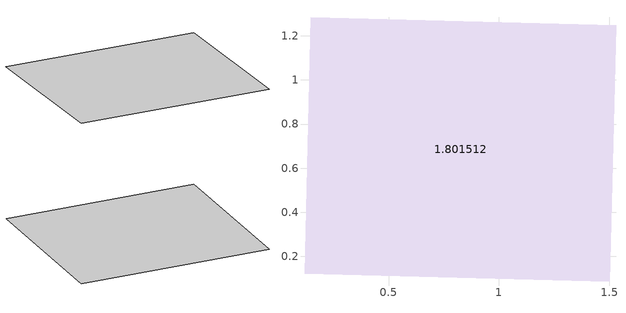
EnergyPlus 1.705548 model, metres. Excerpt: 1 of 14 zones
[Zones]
1.801512
 ceiling inside (1.366612): 1.5,0.09,1.65 1.53,1.25,1.62 0.15,1.28,1.62 0.12,0.12,1.65
[EnergyManagementSystem:GlobalVariable]
1.514148; 1.96474; 1.40172; 1.41201; 1.354955; 1.792172; 1.119863; 1.90626; 1.176158; 1.666697; 1.731886; 1.613405; 1.675085; 1.558833; 1.138727; 1.393125; 1.585194; 1.330704; 1.566523; 1.129514; 1.566702; 1.064157; 1.582228; 1.684204; 1.34721; 1.638892; 1.359244; 1.099494; 1.112326; 1.560585; 1.193042; 1.05147; 1.146291; 1.039014; 1.266788; 1.553133; 1.722602; 1.316184; 1.666969; 1.907521; 1.244642; 1.24445; 1.649017; 1.910839; 1.636299; 1.114644; 1.152935; 1.30558; 1.982595; 1.734202; 1.568921; 1.483649; 1.420311; 1.755283; 1.752991; 1.439493; 1.278609; 1.2529; 1.292611; 1.973222; 1.469658; 1.553042; 1.022313; 1.143734; 1.129264; 1.310798; 1.789327; 1.971843; 1.507486; 1.838486; 1.469202; 1.393401; 1.109268; 1.683775; 1.231432; 1.462424; 1.085062; 1.457809; 1.055083; 1.804216; 1.871452; 1.913334; 1.494414; 1.318497; 1.081782; 1.272825; 1.694506; 1.132526; 1.646775; 1.806605; 1.656886; 1.804225; 1.205165; 1.660977; 1.755149; 1.775305; 1.744317; 1.936342; 1.500587; 1.074392; 1.490855; 1.01533; 1.557811; 1.27015; 1.051286; 1.140923; 1.01038; 1.674408; 1.802623; 1.244577; 1.876419; 1.795284; 1.533014; 1.024352; 1.874253; 1.040309; 1.332363; 1.273033; 1.438023; 1.669554; 1.732958; 1.456258; 1.983319; 1.998754; 1.100094; 1.54064; 1.422799; 1.852433; 1.2727; 1.071895; 1.931818; 1.267029; 1.453961; 1.502965; 1.964048; 1.444018; 1.351947; 1.772142; 1.517111; 1.953043; 1.570234; 1.131198; 1.648196; 1.185033; 1.248531; 1.223504; 1.239687; 1.055333; 1.953306; 1.412157; 1.014792; 1.956825; 1.818409; 1.358108; 1.803161; 1.963058; 1.935698; 1.848282; 1.056514; 1.281367; 1.995664; 1.873708; 1.614269; 1.956003; 1.178054; 1.95764; 1.719162; 1.821256; 1.292501; 1.733685; 1.282875; 1.704579; 1.169143; 1.773923; 1.401661; 1.879714; 1.299253; 1.66704; 1.121968; 1.76982; 1.725861; 1.346447; 1.456063; 1.900591; 1.184378; 1.668405; 1.64766; 1.103387; 1.493226; 1.240153; 1.687543; 1.968358; 1.194457; 1.498031; 1.079191; 1.547565; 1.444383; 1.035607; 1.854402; 1.308112; 1.154197; 1.181799; 1.838923; 1.335264; 1.380602; 1.829002; 1.168066; 1.785577; 1.966431; 1.511212; 1.052344; 1.59002; 1.431276; 1.732153; 1.793086; 1.407101; 1.112114; 1.543399; 1.048068; 1.825992; 1.553927; 1.372502; 1.347137; 1.819655; 1.15033; 1.101114; 1.857833; 1.447965; 1.034198; 1.393115; 1.40102; 1.810838; 1.218286; 1.272736; 1.716503; 1.251351; 1.985859; 1.952684; 1.978661; 1.808872; 1.531313; 1.912268; 1.562066; 1.922183; 1.850803; 1.225525; 1.057111; 1.382605; 1.882868; 1.13934; 1.535634; 1.537122; 1.899052; 1.901579; 1.066545; 1.741509; 1.144534; 1.839206; 1.481447; 1.063453; 1.728749; 1.686414; 1.390264; 1.235682; 1.766017; 1.162745; 1.446867; 1.859087; 1.766164; 1.801219; 1.864695; 1.855848; 1.27515; 1.026459; 1.182383; 1.172559; 1.765692; 1.482813; 1.279387; 1.733353; 1.77789; 1.612479; 1.641608; 1.643028; 1.309851; 1.483635; 1.877017; 1.64017; 1.458318; 1.868558; 1.481281; 1.800279; 1.309287; 1.571753; 1.853386; 1.488896; 1.078641; 1.008076; 1.561264; 1.564724; 1.502769; 1.030858; 1.857418; 1.832756; 1.479193; 1.010035; 1.444546; 1.747397; 1.957192; 1.160267; 1.491166; 1.365595; 1.078429; 1.119065; 1.897241; 1.549958; 1.567574; 1.77492; 1.809804; 1.421887; 1.372931; 1.34542; 1.388586; 1.064693; 1.557061; 1.705384; 1.821634; 1.476729; 1.437408; 1.964979; 1.590944; 1.774512; 1.976923; 1.297851; 1.988081; 1.645845; 1.42469; 1.019246; 1.879805; 1.052949; 1.206553; 1.914137; 1.723696; 1.185581; 1.065735; 1.815349; 1.833781; 1.664165; 1.453471; 1.431683; 1.896156; 1.992911; 1.169625; 1.426042; 1.734611; 1.262945; 1.253322; 1.743556; 1.326259; 1.105432; 1.123567; 1.189705; 1.067158; 1.894699; 1.969875; 1.258447; 1.287934; 1.201366; 1.392893; 1.210341; 1.01941; 1.495463; 1.295025; 1.400673; 1.008229; 1.099562; 1.021059; 1.857579; 1.98248; 1.391896; 1.748791; 1.110174; 1.167321; 1.259491; 1.129649; 1.266674; 1.050607; 1.801285; 1.179319; 1.342519; 1.398512; 1.281253; 1.418369; 1.838503; 1.521154; 1.331537; 1.262876; 1.568897; 1.788225; 1.405569; 1.66505; 1.739571; 1.39461; 1.48119; 1.003859; 1.276125; 1.376014; 1.013786; 1.225651; 1.402007; 1.874587; 1.139404; 1.234786; 1.466645; 1.654552; 1.127879; 1.534253; 1.023565; 1.867824; 1.085962; 1.116302; 1.158522; 1.069641; 1.910443; 1.603063; 1.067623; 1.484184; 1.491276; 1.637176; 1.88545; 1.520207; 1.164703; 1.522413; 1.763186; 1.536656; 1.416381; 1.114304; 1.196743; 1.8583; 1.834505; 1.96076; 1.604882; 1.041352; 1.312936; 1.692704; 1.157343; 1.389096; 1.504323; 1.664687; 1.852966; 1.717512; 1.523227; 1.845521; 1.847817; 1.370897; 1.899253; 1.9589; 1.033316; 1.487497; 1.780165; 1.874025; 1.864356; 1.515127; 1.385019; 1.246231; 1.437436; 1.976798; 1.707284; 1.40761; 1.818777; 1.486338; 1.467968; 1.507637; 1.622455; 1.014026; 1.318744; 1.903796; 1.83852; 1.402206; 1.295073; 1.802201; 1.911127; 1.13092; 1.519331; 1.148227; 1.066653; 1.33353; 1.153932; 1.767129; 1.89183; 1.062344; 1.604454; 1.754673; 1.161866; 1.804238; 1.972766; 1.117754; 1.91857; 1.246285; 1.76015; 1.665028; 1.798477
[EnergyManagementSystem:OutputVariable]
1.291379: EMS Variable=1.820425; Type of Data in Variable=1.147532; Update Frequency=1.610974; EMS Program or Subroutine=1.323857; Units=1.563077
[EnergyManagementSystem:MeteredOutputVariable]
1.649312: EMS Variable=1.166426; Update Frequency=1.725129; EMS Program or Subroutine=1.40638; Resource Type=1.228045; Group Type=1.354297; End-Use Category=1.639299; Units=1.805669
[EnergyManagementSystem:TrendVariable]
1.47128: EMS Variable=1.98879; Number of Timesteps to be Logged=1.580729
[EnergyManagementSystem:InternalVariable]
1.309001: Internal Data Index Key=1.799417; Internal Data Type=1.739973
[EnergyManagementSystem:CurveOrTableIndexVariable]
1.370394: Curve or Table Object=1.060369
[EnergyManagementSystem:ConstructionIndexVariable]
1.43423: Construction Object=1.418787
[ExternalInterface:Schedule]
1.418232: Initial Value=1.876368
[ExternalInterface:Variable]
1.981229: Initial Value=1.667807
[ExternalInterface:Actuator]
1.792093: Actuated Component Unique=1.304671; Actuated Component Type=1.798126; Actuated Component Control Type=1.161694; Optional Initial Value=1.726691
[ExternalInterface:FunctionalMockupUnitImport]
FMU File=1.502097; FMU Timeout {ms}=1.452186; FMU LoggingOn=1.710501
[ExternalInterface:FunctionalMockupUnitImport:From:Variable]
Output:Variable Index Key=1.79731; Output:Variable=1.389117; FMU File=1.744494; FMU Instance=1.22347; FMU Variable=1.338727
[ExternalInterface:FunctionalMockupUnitImport:To:Schedule]
1.773899: FMU File=1.599097; FMU Instance=1.717948; FMU Variable=1.367927; Initial Value=1.085896
[ExternalInterface:FunctionalMockupUnitImport:To:Actuator]
1.865766: Actuated Component Unique=1.912327; Actuated Component Type=1.051636; Actuated Component Control Type=1.484234; FMU File=1.572364; FMU Instance=1.337697; FMU Variable=1.390026; Initial Value=1.875556
[ExternalInterface:FunctionalMockupUnitImport:To:Variable]
1.428915: FMU File=1.926493; FMU Instance=1.398297; FMU Variable=1.77677; Initial Value=1.197197
[ExternalInterface:FunctionalMockupUnitExport:From:Variable]
Output:Variable Index Key=1.455875; Output:Variable=1.557465; FMU Variable=1.307322
[ExternalInterface:FunctionalMockupUnitExport:To:Schedule]
Schedule=1.831374; FMU Variable=1.079995; Initial Value=1.39232
[ExternalInterface:FunctionalMockupUnitExport:To:Actuator]
1.868615: Actuated Component Unique=1.387423; Actuated Component Type=1.42542; Actuated Component Control Type=1.215664; FMU Variable=1.069724; Initial Value=1.020668
[ExternalInterface:FunctionalMockupUnitExport:To:Variable]
1.065969: FMU Variable=1.923168; Initial Value=1.309762
[ZoneHVAC:ForcedAir:UserDefined]
1.462907: Overall Model Simulation Program Calling Manager=1.502191; Model Setup and Sizing Program Calling Manager=1.575683; Number of Plant Loop Connections=1.071909; Supply Inlet Water Storage Tank=1.553025; Collection Outlet Water Storage Tank=1.034449; Ambient Zone=1.446073
[AirTerminal:SingleDuct:UserDefined]
1.081012: Overall Model Simulation Program Calling Manager=1.254261; Model Setup and Sizing Program Calling Manager=1.437821; Number of Plant Loop Connections=1.593014; Supply Inlet Water Storage Tank=1.04676; Collection Outlet Water Storage Tank=1.217123; Ambient Zone=1.718913
[Coil:UserDefined]
1.362406: Overall Model Simulation Program Calling Manager=1.422832; Model Setup and Sizing Program Calling Manager=1.956338; Number of Air Connections=1.148973; Plant Connection is Used=1.662942; Supply Inlet Water Storage Tank=1.705896; Collection Outlet Water Storage Tank=1.036955; Ambient Zone=1.242692
[PlantComponent:UserDefined]
1.716243: Main Model Program Calling Manager=1.960812; Number of Plant Loop Connections=1.418937; Plant Connection 1 Loading Mode=1.262286; Plant Connection 1 Loop Flow Request Mode=1.399526; Plant Connection 1 Initialization Program Calling Manager=1.559766; Plant Connection 1 Simulation Program Calling Manager=1.050664; Plant Connection 2 Loading Mode=1.739969; Plant Connection 2 Loop Flow Request Mode=1.182175; Plant Connection 2 Initialization Program Calling Manager=1.439723; Plant Connection 2 Simulation Program Calling Manager=1.102077; Plant Connection 3 Loading Mode=1.607801; Plant Connection 3 Loop Flow Request Mode=1.072697; Plant Connection 3 Initialization Program Calling Manager=1.1611; Plant Connection 3 Simulation Program Calling Manager=1.134112; Plant Connection 4 Loading Mode=1.103323; Plant Connection 4 Loop Flow Request Mode=1.975657; Plant Connection 4 Initialization Program Calling Manager=1.158643; Plant Connection 4 Simulation Program Calling Manager=1.39722; Supply Inlet Water Storage Tank=1.534695; Collection Outlet Water Storage Tank=1.896264; Ambient Zone=1.627657
[PlantEquipmentOperation:UserDefined]
1.672673: Main Model Program Calling Manager=1.757536; Initialization Program Calling Manager=1.030718; Equipment 1=1.086372; Equipment 2=1.586532; Equipment 3=1.581374; Equipment 4=1.475632; Equipment 5=1.490016; Equipment 6=1.814046; Equipment 7=1.981546; Equipment 8=1.250029; Equipment 9=1.015256; Equipment 10=1.542187
[AvailabilityManager:Scheduled]
1.263618: Schedule=1.543598
[AvailabilityManager:ScheduledOn]
1.308334: Schedule=1.387601
[AvailabilityManager:ScheduledOff]
1.466877: Schedule=1.965316
[AvailabilityManager:OptimumStart]
1.198698: Applicability Schedule=1.499957; Fan Schedule=1.029469; Control Type=1.828566; Control Zone=1.205872; Zone List=1.937664; Maximum Value for Optimum Start Time {hr}=1.588662; Control Algorithm=1.784044; Constant Temperature Gradient during Cooling {deltaC/hr}=1.690268; Constant Temperature Gradient during Heating {deltaC/hr}=1.681985; Initial Temperature Gradient during Cooling {deltaC/hr}=1.013169; Initial Temperature Gradient during Heating {deltaC/hr}=1.78811; Constant Start Time {hr}=1.095307; Number of Previous Days {days}=1.465159
[AvailabilityManager:NightCycle]
1.918775: Applicability Schedule=1.555912; Fan Schedule=1.588042; Control Type=1.848526; Thermostat Tolerance {deltaC}=1.433958; Cycling Run Time Control Type=1.264515; Cycling Run Time {s}=1.949784; Control Zone or Zone List=1.550652; Cooling Control Zone or Zone List=1.215517; Heating Control Zone or Zone List=1.506019; Heating Zone Fans Only Zone or Zone List=1.716728
[AvailabilityManager:DifferentialThermostat]
1.025457: Temperature Difference On Limit {deltaC}=1.570573; Temperature Difference Off Limit {deltaC}=1.290336
[AvailabilityManager:HighTemperatureTurnOff]
1.690314: Temperature {C}=1.979156
[AvailabilityManager:HighTemperatureTurnOn]
1.004284: Temperature {C}=1.590173
[AvailabilityManager:LowTemperatureTurnOff]
1.087069: Temperature {C}=1.507716; Applicability Schedule=1.54446
[AvailabilityManager:LowTemperatureTurnOn]
1.856285: Temperature {C}=1.558108
[AvailabilityManager:NightVentilation]
1.077121: Applicability Schedule=1.45679; Fan Schedule=1.695164; Ventilation Temperature Schedule=1.2854; Ventilation Temperature Difference {deltaC}=1.286116; Ventilation Temperature Low Limit {C}=1.907197; Night Venting Flow Fraction=1.361764; Control Zone=1.482131
[AvailabilityManager:HybridVentilation]
1.356321: HVAC Air Loop=1.965381; Control Zone=1.630816; Ventilation Control Mode Schedule=1.594166; Use Weather File Rain Indicators=1.51265; Maximum Wind Speed {m/s}=1.269098; Minimum Outdoor Temperature {C}=1.65155; Maximum Outdoor Temperature {C}=1.986309; Minimum Outdoor Enthalpy {J/kg}=1.223183; Maximum Outdoor Enthalpy {J/kg}=1.726612; Minimum Outdoor Dewpoint {C}=1.761674; Maximum Outdoor Dewpoint {C}=1.457939; Minimum Outdoor Ventilation Air Schedule=1.652286; Opening Factor Function of Wind Speed Curve=1.15732; AirflowNetwork Control Type Schedule=1.565497; Simple Airflow Control Type Schedule=1.008629; ZoneVentilation Object=1.363742; Minimum HVAC Operation Time {minutes}=1.182377; Minimum Ventilation Time {minutes}=1.262054
[SetpointManager:Scheduled]
1.663215: Control Variable=1.585714; Schedule=1.146771; Setpoint Node or NodeList=1.915441
[SetpointManager:Scheduled:DualSetpoint]
1.941401: Control Variable=1.80511; High Setpoint Schedule=1.576715; Low Setpoint Schedule=1.611204; Setpoint Node or NodeList=1.147326
[SetpointManager:OutdoorAirReset]
1.557699: Control Variable=1.457866; Setpoint at Outdoor Low Temperature {C}=1.801005; Outdoor Low Temperature {C}=1.328168; Setpoint at Outdoor High Temperature {C}=1.014439; Outdoor High Temperature {C}=1.339844; Setpoint Node or NodeList=1.648478; Schedule=1.555524; Setpoint at Outdoor Low Temperature 2 {C}=1.273047; Outdoor Low Temperature 2 {C}=1.991998; Setpoint at Outdoor High Temperature 2 {C}=1.65808; Outdoor High Temperature 2 {C}=1.878525
[SetpointManager:SingleZone:Reheat]
1.498623: Control Variable=1.981528; Minimum Supply Air Temperature {C}=1.940711; Maximum Supply Air Temperature {C}=1.526969; Control Zone=1.314276; Setpoint Node or NodeList=1.364443
[SetpointManager:SingleZone:Heating]
1.441747: Control Variable=1.449522; Minimum Supply Air Temperature {C}=1.144641; Maximum Supply Air Temperature {C}=1.591448; Control Zone=1.592033; Setpoint Node or NodeList=1.698522
[SetpointManager:SingleZone:Cooling]
1.606016: Control Variable=1.957203; Minimum Supply Air Temperature {C}=1.120132; Maximum Supply Air Temperature {C}=1.669369; Control Zone=1.845085; Setpoint Node or NodeList=1.433982
[SetpointManager:SingleZone:Humidity:Minimum]
1.831762: Setpoint Node or NodeList=1.483576
[SetpointManager:SingleZone:Humidity:Maximum]
1.571769: Setpoint Node or NodeList=1.140328
[SetpointManager:MixedAir]
1.95189: Control Variable=1.264673; Setpoint Node or NodeList=1.500306; Minimum Temperature at Cooling Coil Outlet Node {C}=1.869161
[SetpointManager:OutdoorAirPretreat]
1.525067: Control Variable=1.219642; Minimum Setpoint Temperature {C}=1.33654; Maximum Setpoint Temperature {C}=1.821477; Minimum Setpoint Humidity Ratio {kgWater/kgDryAir}=1.547268; Maximum Setpoint Humidity Ratio {kgWater/kgDryAir}=1.765588; Setpoint Node or NodeList=1.949263
[SetpointManager:Warmest]
1.044344: Control Variable=1.195563; HVAC Air Loop=1.37002; Minimum Setpoint Temperature {C}=1.14981; Maximum Setpoint Temperature {C}=1.338454; Strategy=1.875978; Setpoint Node or NodeList=1.890541
[SetpointManager:Coldest]
1.152943: Control Variable=1.884963; HVAC Air Loop=1.818726; Minimum Setpoint Temperature {C}=1.56547; Maximum Setpoint Temperature {C}=1.868635; Strategy=1.766452; Setpoint Node or NodeList=1.338566
[SetpointManager:ReturnAirBypassFlow]
1.763031: Control Variable=1.25471; HVAC Air Loop=1.921947; Temperature Setpoint Schedule=1.180919
[SetpointManager:WarmestTemperatureFlow]
1.559458: Control Variable=1.14497; HVAC Air Loop=1.662544; Minimum Setpoint Temperature {C}=1.974997; Maximum Setpoint Temperature {C}=1.379617; Strategy=1.327318; Setpoint Node or NodeList=1.437034; Minimum Turndown Ratio=1.936926
[SetpointManager:MultiZone:Heating:Average]
1.88763: HVAC Air Loop=1.871882; Minimum Setpoint Temperature {C}=1.84753; Maximum Setpoint Temperature {C}=1.822869; Setpoint Node or NodeList=1.127504
[SetpointManager:MultiZone:Cooling:Average]
1.709145: HVAC Air Loop=1.915089; Minimum Setpoint Temperature {C}=1.132157; Maximum Setpoint Temperature {C}=1.913753; Setpoint Node or NodeList=1.458062
[SetpointManager:MultiZone:MinimumHumidity:Average]
1.595337: HVAC Air Loop=1.560405; Minimum Setpoint Humidity Ratio {kgWater/kgDryAir}=1.472025; Maximum Setpoint Humidity Ratio {kgWater/kgDryAir}=1.504195; Setpoint Node or NodeList=1.544098
[SetpointManager:MultiZone:MaximumHumidity:Average]
1.702647: HVAC Air Loop=1.329723; Minimum Setpoint Humidity Ratio {kgWater/kgDryAir}=1.327827; Maximum Setpoint Humidity Ratio {kgWater/kgDryAir}=1.133015; Setpoint Node or NodeList=1.006453
[SetpointManager:MultiZone:Humidity:Minimum]
1.456637: HVAC Air Loop=1.082097; Minimum Setpoint Humidity Ratio {kgWater/kgDryAir}=1.715177; Maximum Setpoint Humidity Ratio {kgWater/kgDryAir}=1.975057; Setpoint Node or NodeList=1.65556
[SetpointManager:MultiZone:Humidity:Maximum]
1.421118: HVAC Air Loop=1.140741; Minimum Setpoint Humidity Ratio {kgWater/kgDryAir}=1.620484; Maximum Setpoint Humidity Ratio {kgWater/kgDryAir}=1.202922; Setpoint Node or NodeList=1.578105
[SetpointManager:FollowOutdoorAirTemperature]
1.522562: Control Variable=1.166672; Reference Temperature Type=1.739408; Offset Temperature Difference {deltaC}=1.693501; Maximum Setpoint Temperature {C}=1.251814; Minimum Setpoint Temperature {C}=1.002597; Setpoint Node or NodeList=1.410587
[SetpointManager:FollowSystemNodeTemperature]
1.393099: Control Variable=1.263617; Reference Temperature Type=1.257536; Offset Temperature Difference {deltaC}=1.616168; Maximum Limit Setpoint Temperature {C}=1.55266; Minimum Limit Setpoint Temperature {C}=1.393514; Setpoint Node or NodeList=1.857464
[SetpointManager:FollowGroundTemperature]
1.693581: Control Variable=1.93883; Offset Temperature Difference {deltaC}=1.214338; Maximum Setpoint Temperature {C}=1.675936; Minimum Setpoint Temperature {C}=1.082831; Setpoint Node or NodeList=1.174583
[SetpointManager:CondenserEnteringReset]
1.89951: Control Variable=1.911681; Default Condenser Entering Water Temperature Schedule=1.751815; Minimum Design Wetbulb Temperature Curve=1.28897; Minimum Outside Air Wetbulb Temperature Curve=1.442336; Optimized Cond Entering Water Temperature Curve=1.875244; Minimum Lift {deltaC}=1.335002; Maximum Condenser Entering Water Temperature {C}=1.367777; Cooling Tower Design Inlet Air Wet-Bulb Temperature {C}=1.970807; Setpoint Node or NodeList=1.245153
[SetpointManager:CondenserEnteringReset:Ideal]
1.60931: Control Variable=1.642755; Minimum Lift {deltaC}=1.102172; Maximum Condenser Entering Water Temperature {C}=1.232161; Setpoint Node or NodeList=1.754974
[SetpointManager:SingleZone:OneStageCooling]
1.135694: Cooling Stage On Supply Air Setpoint Temperature {C}=1.083562; Cooling Stage Off Supply Air Setpoint Temperature {C}=1.157375; Control Zone=1.621178; Setpoint Node or NodeList=1.861546
[SetpointManager:SingleZone:OneStageHeating]
1.182617: Heating Stage On Supply Air Setpoint Temperature {C}=1.280378; Heating Stage Off Supply Air Setpoint Temperature {C}=1.241673; Control Zone=1.281555; Setpoint Node or NodeList=1.328108
[SetpointManager:ReturnTemperature:ChilledWater]
1.877352: Minimum Supply Temperature Setpoint {C}=1.000565; Maximum Supply Temperature Setpoint {C}=1.56921; Return Temperature Setpoint Input Type=1.647149; Return Temperature Setpoint Constant Value {C}=1.749208; Return Temperature Setpoint Schedule=1.3729
[SetpointManager:ReturnTemperature:HotWater]
1.899713: Minimum Supply Temperature Setpoint {C}=1.701035; Maximum Supply Temperature Setpoint {C}=1.163599; Return Temperature Setpoint Input Type=1.276578; Return Temperature Setpoint Constant Value {C}=1.123127; Return Temperature Setpoint Schedule=1.964522
[Refrigeration:Case]
1.48471: Availability Schedule=1.228528; Zone=1.771427; Rated Ambient Temperature {C}=1.757173; Rated Ambient Relative Humidity {percent}=1.144112; Rated Total Cooling Capacity per Unit Length {W/m}=1.388262; Rated Latent Heat Ratio=1.128409; Rated Runtime Fraction=1.42768; Case Length {m}=1.158224; Case Operating Temperature {C}=1.519022; Latent Case Credit Curve Type=1.466841; Latent Case Credit Curve=1.470247; Standard Case Fan Power per Unit Length {W/m}=1.106941; Operating Case Fan Power per Unit Length {W/m}=1.693625; Standard Case Lighting Power per Unit Length {W/m}=1.130777; Installed Case Lighting Power per Unit Length {W/m}=1.165207; Case Lighting Schedule=1.211758; Fraction of Lighting Energy to Case=1.06008; Case Anti-Sweat Heater Power per Unit Length {W/m}=1.238686; Minimum Anti-Sweat Heater Power per Unit Length {W/m}=1.469652; Anti-Sweat Heater Control Type=1.6639; Humidity at Zero Anti-Sweat Heater Energy {percent}=1.857219; Case Height {m}=1.636578; Fraction of Anti-Sweat Heater Energy to Case=1.158059; Case Defrost Power per Unit Length {W/m}=1.202441; Case Defrost Type=1.680316; Case Defrost Schedule=1.101123; Case Defrost Drip-Down Schedule=1.212908; Defrost Energy Correction Curve Type=1.942433; Defrost Energy Correction Curve=1.996719; Under Case HVAC Return Air Fraction=1.792784; Refrigerated Case Restocking Schedule=1.465318; Case Credit Fraction Schedule=1.453027; Design Evaporator Temperature or Brine Inlet Temperature {C}=1.911468; Average Refrigerant Charge Inventory {kg/m}=1.958936
[Refrigeration:CompressorRack]
1.085604: Heat Rejection Location=1.182926; Design Compressor Rack COP {W/W}=1.886994; Compressor Rack COP Function of Temperature Curve=1.724191; Design Condenser Fan Power {W}=1.551895; Condenser Fan Power Function of Temperature Curve=1.4884; Condenser Type=1.107537; Water-Cooled Loop Flow Type=1.939766; Water-Cooled Condenser Outlet Temperature Schedule=1.847431; Water-Cooled Condenser Design Flow Rate {m3/s}=1.650011; Water-Cooled Condenser Maximum Flow Rate {m3/s}=1.853049; Water-Cooled Condenser Maximum Water Outlet Temperature {C}=1.849099; Water-Cooled Condenser Minimum Water Inlet Temperature {C}=1.732959; Evaporative Condenser Availability Schedule=1.402851; Evaporative Condenser Effectiveness=1.616256; Evaporative Condenser Air Flow Rate {m3/s}=1.74429; Basin Heater Capacity {W/K}=1.742941; Basin Heater Setpoint Temperature {C}=1.536234; Design Evaporative Condenser Water Pump Power {W}=1.976117; Evaporative Water Supply Tank=1.634679; Refrigeration Case Name or WalkIn Name or CaseAndWalkInList=1.867995; Heat Rejection Zone=1.526674
[Refrigeration:CaseAndWalkInList]
1.282998: Case or WalkIn 1=1.754443; Case or WalkIn 2=1.306354; Case or WalkIn 3=1.189378; Case or WalkIn 4=1.611534; Case or WalkIn 5=1.068883; Case or WalkIn 6=1.712888; Case or WalkIn 7=1.170217; Case or WalkIn 8=1.317698; Case or WalkIn 9=1.254344; Case or WalkIn 10=1.494638; Case or WalkIn 11=1.06056; Case or WalkIn 12=1.189883; Case or WalkIn 13=1.258154; Case or WalkIn 14=1.872127; Case or WalkIn 15=1.011347; Case or WalkIn 16=1.337766; Case or WalkIn 17=1.06377; Case or WalkIn 18=1.957474; Case or WalkIn 19=1.498713; Case or WalkIn 20=1.895444; Case or WalkIn 21=1.581411; Case or WalkIn 22=1.082529; Case or WalkIn 23=1.339614; Case or WalkIn 24=1.974548; Case or WalkIn 25=1.788678; Case or WalkIn 26=1.37699; Case or WalkIn 27=1.95745; Case or WalkIn 28=1.867378; Case or WalkIn 29=1.121176; Case or WalkIn 30=1.596535; Case or WalkIn 31=1.897693; Case or WalkIn 32=1.500018; Case or WalkIn 33=1.113149; Case or WalkIn 34=1.200941; Case or WalkIn 35=1.593509; Case or WalkIn 36=1.135469; Case or WalkIn 37=1.288093; Case or WalkIn 38=1.682212; Case or WalkIn 39=1.381386; Case or WalkIn 40=1.326772
[Refrigeration:Condenser:AirCooled]
1.29939: Rated Effective Total Heat Rejection Rate Curve=1.142704; Rated Subcooling Temperature Difference {deltaC}=1.766754; Condenser Fan Speed Control Type=1.120129; Rated Fan Power {W}=1.32093; Minimum Fan Air Flow Ratio=1.12325; Condenser Refrigerant Operating Charge Inventory {kg}=1.687734; Condensate Receiver Refrigerant Inventory {kg}=1.681284; Condensate Piping Refrigerant Inventory {kg}=1.540173
[Refrigeration:Condenser:EvaporativeCooled]
1.132392: Rated Effective Total Heat Rejection Rate {W}=1.786583; Rated Subcooling Temperature Difference {deltaC}=1.718967; Fan Speed Control Type=1.674439; Rated Fan Power {W}=1.23765; Minimum Fan Air Flow Ratio=1.196638; Approach Temperature Constant Term {C}=1.561311; Approach Temperature Coefficient 2 {C}=1.179879; Approach Temperature Coefficient 3 {C}=1.873918; Approach Temperature Coefficient 4=1.080071; Minimum Capacity Factor=1.784304; Maximum Capacity Factor=1.141027; Rated Air Flow Rate {m3/s}=1.822684; Basin Heater Capacity {W/K}=1.293037; Basin Heater Setpoint Temperature {C}=1.655111; Rated Water Pump Power {W}=1.936992; Evaporative Water Supply Tank=1.924539; Evaporative Condenser Availability Schedule=1.649827; Condenser Refrigerant Operating Charge Inventory {kg}=1.820464; Condensate Receiver Refrigerant Inventory {kg}=1.140579; Condensate Piping Refrigerant Inventory {kg}=1.652342
[Refrigeration:Condenser:WaterCooled]
1.138231: Rated Effective Total Heat Rejection Rate {W}=1.304526; Rated Condensing Temperature {C}=1.871256; Rated Subcooling Temperature Difference {deltaC}=1.161727; Rated Water Inlet Temperature {C}=1.755827; Water-Cooled Loop Flow Type=1.180729; Water Outlet Temperature Schedule=1.504729; Water Design Flow Rate {m3/s}=1.850053; Water Maximum Flow Rate {m3/s}=1.799616; Water Maximum Water Outlet Temperature {C}=1.181822; Water Minimum Water Inlet Temperature {C}=1.780017; Condenser Refrigerant Operating Charge Inventory {kg}=1.041367; Condensate Receiver Refrigerant Inventory {kg}=1.685328; Condensate Piping Refrigerant Inventory {kg}=1.833217
[Refrigeration:Condenser:Cascade]
1.837734: Rated Condensing Temperature {C}=1.41714; Rated Approach Temperature Difference {deltaC}=1.087551; Rated Effective Total Heat Rejection Rate {W}=1.287925; Condensing Temperature Control Type=1.739478; Condenser Refrigerant Operating Charge Inventory {kg}=1.1643; Condensate Receiver Refrigerant Inventory {kg}=1.738893; Condensate Piping Refrigerant Inventory {kg}=1.905433
[Refrigeration:GasCooler:AirCooled]
1.422354: Rated Total Heat Rejection Rate Curve=1.759471; Gas Cooler Fan Speed Control Type=1.271983; Rated Fan Power {W}=1.600353; Minimum Fan Air Flow Ratio=1.705026; Transition Temperature {C}=1.05916; Transcritical Approach Temperature {deltaC}=1.179802; Subcritical Temperature Difference {deltaC}=1.706242; Minimum Condensing Temperature {C}=1.149323; Gas Cooler Refrigerant Operating Charge Inventory {kg}=1.491226; Gas Cooler Receiver Refrigerant Inventory {kg}=1.513362; Gas Cooler Outlet Piping Refrigerant Inventory {kg}=1.691278
[Refrigeration:TransferLoadList]
1.612059: Cascade Condenser Name or Secondary System 1=1.92363; Cascade Condenser Name or Secondary System 2=1.454676; Cascade Condenser Name or Secondary System 3=1.40176; Cascade Condenser Name or Secondary System 4=1.127342; Cascade Condenser Name or Secondary System 5=1.687596; Cascade Condenser Name or Secondary System 6=1.483335; Cascade Condenser Name or Secondary System 7=1.604113; Cascade Condenser Name or Secondary System 8=1.905293; Cascade Condenser Name or Secondary System 9=1.448712
[Refrigeration:Subcooler]
1.165075: Subcooler Type=1.913632; Liquid Suction Design Subcooling Temperature Difference {deltaC}=1.162527; Design Liquid Inlet Temperature {C}=1.369638; Design Vapor Inlet Temperature {C}=1.574418; Capacity-Providing System=1.419246; Outlet Control Temperature {C}=1.694759
[Refrigeration:Compressor]
1.875726: Refrigeration Compressor Power Curve=1.997802; Refrigeration Compressor Capacity Curve=1.57414; Rated Superheat {deltaC}=1.20493; Rated Return Gas Temperature {C}=1.670652; Rated Liquid Temperature {C}=1.886706; Rated Subcooling {deltaC}=1.336383; Mode of Operation=1.002035; Transcritical Compressor Power Curve=1.06077; Transcritical Compressor Capacity Curve=1.559553
[Refrigeration:CompressorList]
1.225742: Refrigeration Compressor 1=1.177065; Refrigeration Compressor 2=1.160924; Refrigeration Compressor 3=1.633358; Refrigeration Compressor 4=1.131524; Refrigeration Compressor 5=1.328127; Refrigeration Compressor 6=1.352513; Refrigeration Compressor 7=1.374266; Refrigeration Compressor 8=1.211778; Refrigeration Compressor 9=1.428427; Refrigeration Compressor 10=1.278419; Refrigeration Compressor 11=1.166127; Refrigeration Compressor 12=1.377456; Refrigeration Compressor 13=1.557616; Refrigeration Compressor 14=1.262191; Refrigeration Compressor 15=1.350798; Refrigeration Compressor 16=1.665482; Refrigeration Compressor 17=1.417415; Refrigeration Compressor 18=1.761164; Refrigeration Compressor 19=1.868771; Refrigeration Compressor 20=1.316885; Refrigeration Compressor 21=1.09724; Refrigeration Compressor 22=1.069589; Refrigeration Compressor 23=1.149795; Refrigeration Compressor 24=1.104918; Refrigeration Compressor 25=1.089828; Refrigeration Compressor 26=1.271756; Refrigeration Compressor 27=1.253499; Refrigeration Compressor 28=1.913189; Refrigeration Compressor 29=1.556862; Refrigeration Compressor 30=1.445118; Refrigeration Compressor 31=1.260025; Refrigeration Compressor 32=1.563779; Refrigeration Compressor 33=1.844593; Refrigeration Compressor 34=1.113418; Refrigeration Compressor 35=1.910643; Refrigeration Compressor 36=1.895373; Refrigeration Compressor 37=1.24947; Refrigeration Compressor 38=1.949813; Refrigeration Compressor 39=1.498383; Refrigeration Compressor 40=1.091381
[Refrigeration:System]
1.033761: Refrigerated Case or Walkin or CaseAndWalkInList=1.729998; Refrigeration Transfer Load or TransferLoad List=1.008658; Refrigeration Condenser=1.258065; Compressor or CompressorList=1.691178; Minimum Condensing Temperature {C}=1.535333; Refrigeration System Working Fluid Type=1.509888; Suction Temperature Control Type=1.252665; Mechanical Subcooler=1.462507; Liquid Suction Heat Exchanger Subcooler=1.205967; Sum UA Suction Piping {W/K}=1.794127; Suction Piping Zone=1.76152; Number of Compressor Stages=1.043964; Intercooler Type=1.267686; Shell-and-Coil Intercooler Effectiveness=1.628197; High-Stage Compressor or CompressorList=1.889131
[Refrigeration:TranscriticalSystem]
1.766425: System Type=1.091758; Medium Temperature Refrigerated Case or Walkin or CaseAndWalkInList=1.431616; Low Temperature Refrigerated Case or Walkin or CaseAndWalkInList=1.901972; Refrigeration Gas Cooler=1.708616; High Pressure Compressor or CompressorList=1.573045; Low Pressure Compressor or CompressorList=1.31417; Receiver Pressure {Pa}=1.525061; Subcooler Effectiveness=1.277093; Refrigeration System Working Fluid Type=1.804382; Sum UA Suction Piping for Medium Temperature Loads {W/K}=1.059857; Medium Temperature Suction Piping Zone=1.218909; Sum UA Suction Piping for Low Temperature Loads {W/K}=1.652825; Low Temperature Suction Piping Zone=1.555361
[Refrigeration:SecondarySystem]
1.534846: Refrigerated Case or Walkin or CaseAndWalkInList=1.74432; Circulating Fluid Type=1.412957; Circulating Fluid=1.703372; Evaporator Capacity {W}=1.380649; Evaporator Flow Rate for Secondary Fluid {m3/s}=1.39075; Evaporator Evaporating Temperature {C}=1.172152; Evaporator Approach Temperature Difference {deltaC}=1.580326; Evaporator Range Temperature Difference {deltaC}=1.536163; Number of Pumps in Loop=1.815077; Total Pump Flow Rate {m3/s}=1.476563; Total Pump Power {W}=1.184915; Total Pump Head {Pa}=1.41893; PhaseChange Circulating Rate=1.327177; Pump Drive Type=1.709064; Variable Speed Pump Cubic Curve=1.431018; Pump Motor Heat to Fluid=1.099811; Sum UA Distribution Piping {W/K}=1.276963; Distribution Piping Zone=1.132409; Sum UA Receiver/Separator Shell {W/K}=1.592865; Receiver/Separator Zone=1.568615; Evaporator Refrigerant Inventory {kg}=1.257515
[Refrigeration:WalkIn]
1.133165: Availability Schedule=1.249718; Rated Coil Cooling Capacity {W}=1.5582; Operating Temperature {C}=1.595827; Rated Cooling Source Temperature {C}=1.781226; Rated Total Heating Power {W}=1.767693; Heating Power Schedule=1.8678; Rated Cooling Coil Fan Power {W}=1.32645; Rated Circulation Fan Power {W}=1.861084; Rated Total Lighting Power {W}=1.962933; Lighting Schedule=1.227636; Defrost Type=1.660273; Defrost Control Type=1.869626; Defrost Schedule=1.157277; Defrost Drip-Down Schedule=1.234693; Defrost Power {W}=1.11884; Temperature Termination Defrost Fraction to Ice=1.304716; Restocking Schedule=1.669633; Average Refrigerant Charge Inventory {kg}=1.494744; Insulated Floor Surface Area {m2}=1.197329; Insulated Floor U-Value {W/m2-K}=1.74332; Zone 1=1.581605; Total Insulated Surface Area Facing Zone 1 {m2}=1.325477; Insulated Surface U-Value Facing Zone 1 {W/m2-K}=1.255178; Area of Glass Reach In Doors Facing Zone 1 {m2}=1.169629; Height of Glass Reach In Doors Facing Zone 1 {m}=1.753118; Glass Reach In Door U Value Facing Zone 1 {W/m2-K}=1.70962; Glass Reach In Door Opening Schedule Name Facing Zone 1=1.656703; Area of Stocking Doors Facing Zone 1 {m2}=1.553186; Height of Stocking Doors Facing Zone 1 {m}=1.088041; Stocking Door U Value Facing Zone 1 {W/m2-K}=1.498064; Stocking Door Opening Schedule Name Facing Zone 1=1.161733; Stocking Door Opening Protection Type Facing Zone 1=1.677013; Zone 2=1.049814; Total Insulated Surface Area Facing Zone 2 {m2}=1.862989; Insulated Surface U-Value Facing Zone 2 {W/m2-K}=1.566227; Area of Glass Reach In Doors Facing Zone 2 {m2}=1.215729; Height of Glass Reach In Doors Facing Zone 2 {m}=1.427073; Glass Reach In Door U Value Facing Zone 2 {W/m2-K}=1.000989; Glass Reach In Door Opening Schedule Name Facing Zone 2=1.592901; Area of Stocking Doors Facing Zone 2 {m2}=1.063684; Height of Stocking Doors Facing Zone 2 {m}=1.349272; Stocking Door U Value Facing Zone 2 {W/m2-K}=1.086197; Stocking Door Opening Schedule Name Facing Zone 2=1.031857; Stocking Door Opening Protection Type Facing Zone 2=1.913077; Zone 3=1.552314; Total Insulated Surface Area Facing Zone 3 {m2}=1.473411; Insulated Surface U-Value Facing Zone 3 {W/m2-K}=1.131201; Area of Glass Reach In Doors Facing Zone 3 {m2}=1.082085; Height of Glass Reach In Doors Facing Zone 3 {m}=1.894168; Glass Reach In Door U Value Facing Zone 3 {W/m2-K}=1.151217; Glass Reach In Door Opening Schedule Name Facing Zone 3=1.237676; Area of Stocking Doors Facing Zone 3 {m2}=1.592985; Height of Stocking Doors Facing Zone 3 {m}=1.120502; Stocking Door U Value Facing Zone 3 {W/m2-K}=1.445116; Stocking Door Opening Schedule Name Facing Zone 3=1.687278; Stocking Door Opening Protection Type Facing Zone 3=1.500281
[Refrigeration:AirChiller]
1.880302: Availability Schedule=1.970647; Capacity Rating Type=1.94589; Rated Unit Load Factor {W/K}=1.46883; Rated Capacity {W}=1.991501; Rated Relative Humidity {percent}=1.836514; Rated Cooling Source Temperature {C}=1.9999; Rated Temperature Difference DT1 {deltaC}=1.601964; Maximum Temperature Difference Between Inlet Air and Evaporating Temperature {deltaC}=1.9566; Coil Material Correction Factor=1.097709; Refrigerant Correction Factor=1.996832; Capacity Correction Curve Type=1.519618; Capacity Correction Curve=1.728299; SHR60 Correction Factor=1.45864; Rated Total Heating Power {W}=1.135964; Heating Power Schedule=1.686451; Fan Speed Control Type=1.725114; Rated Fan Power {W}=1.226252; Rated Air Flow {m3/s}=1.808958; Minimum Fan Air Flow Ratio=1.989976; Defrost Type=1.097009; Defrost Control Type=1.513154; Defrost Schedule=1.990487; Defrost Drip-Down Schedule=1.568682; Defrost Power {W}=1.241018; Temperature Termination Defrost Fraction to Ice=1.690747; Vertical Location=1.878852; Average Refrigerant Charge Inventory {kg}=1.890159
[ZoneHVAC:RefrigerationChillerSet]
1.566869: Availability Schedule=1.092342; Zone=1.786615; Air Chiller 1=1.966292; Air Chiller 2=1.281219; Air Chiller 3=1.496046; Air Chiller 4=1.810244; Air Chiller 5=1.679114; Air Chiller 6=1.575616; Air Chiller 7=1.564269; Air Chiller 8=1.001326; Air Chiller 9=1.168611; Air Chiller 10=1.168892; Air Chiller 11=1.849141; Air Chiller 12=1.20262; Air Chiller 13=1.647004; Air Chiller 14=1.736887; Air Chiller 15=1.385633; Air Chiller 16=1.121707; Air Chiller 17=1.55405; Air Chiller 18=1.272828; Air Chiller 19=1.256572; Air Chiller 20=1.322612; A26=1.760173; A27=1.477946; A28=1.420758; A29=1.741431; A30=1.019583; A31=1.402108; A32=1.791093; A33=1.451957; A34=1.673406; A35=1.334437; A36=1.562709; A37=1.681301; A38=1.602807; A39=1.943941; A40=1.791084; A41=1.07552; A42=1.432114; A43=1.670131; A44=1.220178; A45=1.215241; A46=1.981945; A47=1.363657; A48=1.360548; A49=1.381287; A50=1.972331; A51=1.176922; A52=1.817482; A53=1.570302; A54=1.975843; A55=1.704714; A56=1.869115; A57=1.760373; A58=1.620717; A59=1.374829; A60=1.294562; A61=1.42666; A62=1.043976; A63=1.088694; A64=1.452037; A65=1.307016; A66=1.594558; A67=1.111997; A68=1.606984; A69=1.417616; A70=1.786441; A71=1.215305; A72=1.510195; A73=1.318579; A74=1.501765; A75=1.064695; A76=1.22594; A77=1.629595; A78=1.44396; A79=1.862377; A80=1.210091; A81=1.79555; A82=1.840871; A83=1.237318; A84=1.638246; A85=1.102149; A86=1.397881; A87=1.385868; A88=1.983855; A89=1.941543; A90=1.501037; A91=1.462386; A92=1.846344; A93=1.327953; A94=1.670176; A95=1.219861; A96=1.029241; A97=1.663295; A98=1.262048; A99=1.900542; A100=1.8683
[DemandManagerAssignmentList]
1.752807: Meter=1.423444; Demand Limit Schedule=1.376562; Demand Limit Safety Fraction=1.809628; Billing Period Schedule=1.070671; Peak Period Schedule=1.294316; Demand Window Length {minutes}=1.540558; Demand Manager Priority=1.237806; DemandManager 1=1.460907; DemandManager 2=1.554018; DemandManager 3=1.658873; DemandManager 4=1.504177; DemandManager 5=1.726412; DemandManager 6=1.757043; DemandManager 7=1.807382; DemandManager 8=1.732355; DemandManager 9=1.804432; DemandManager 10=1.678955
[DemandManager:ExteriorLights]
1.052045: Availability Schedule=1.082126; Limit Control=1.481324; Minimum Limit Duration {minutes}=1.002908; Maximum Limit Fraction=1.718126; Limit Step Change=1.420066; Selection Control=1.708961; Rotation Duration {minutes}=1.845633; Exterior Lights 1=1.863047; Exterior Lights 2=1.216017; Exterior Lights 3=1.878969; Exterior Lights 4=1.912025; Exterior Lights 5=1.184622; Exterior Lights 6=1.939035; Exterior Lights 7=1.896683; Exterior Lights 8=1.548581; Exterior Lights 9=1.455863; Exterior Lights 10=1.832589
[DemandManager:Lights]
1.344195: Availability Schedule=1.071523; Limit Control=1.540599; Minimum Limit Duration {minutes}=1.867687; Maximum Limit Fraction=1.62098; Limit Step Change=1.344928; Selection Control=1.659106; Rotation Duration {minutes}=1.946002; Lights 1=1.334521; Lights 2=1.608845; Lights 3=1.903732; Lights 4=1.352995; Lights 5=1.940934; Lights 6=1.557428; Lights 7=1.004516; Lights 8=1.461042; Lights 9=1.635593; Lights 10=1.667056
[DemandManager:ElectricEquipment]
1.344822: Availability Schedule=1.682557; Limit Control=1.493753; Minimum Limit Duration {minutes}=1.77446; Maximum Limit Fraction=1.226955; Limit Step Change=1.673119; Selection Control=1.861179; Rotation Duration {minutes}=1.904847; Electric Equipment 1=1.387795; Electric Equipment 2=1.784595; Electric Equipment 3=1.994768; Electric Equipment 4=1.350028; Electric Equipment 5=1.764412; Electric Equipment 6=1.768267; Electric Equipment 7=1.953175; Electric Equipment 8=1.996536; Electric Equipment 9=1.509701; Electric Equipment 10=1.727957
[DemandManager:Thermostats]
1.737437: Availability Schedule=1.90376; Reset Control=1.258; Minimum Reset Duration {minutes}=1.323148; Maximum Heating Setpoint Reset {C}=1.681599; Maximum Cooling Setpoint Reset {C}=1.132063; Reset Step Change=1.640718; Selection Control=1.222115; Rotation Duration {minutes}=1.093341; Thermostat 1=1.820911; Thermostat 2=1.051958; Thermostat 3=1.805046; Thermostat 4=1.144597; Thermostat 5=1.516995; Thermostat 6=1.664144; Thermostat 7=1.117167; Thermostat 8=1.012187; Thermostat 9=1.752359; Thermostat 10=1.693647
[DemandManager:Ventilation]
1.071871: Availability Schedule=1.268438; Limit Control=1.872524; Minimum Limit Duration {minutes}=1.916407; Fixed Rate {m3/s}=1.903837; Reduction Ratio=1.521809; Limit Step Change=1.114609; Selection Control=1.433558; Rotation Duration {minutes}=1.872159; Controller Outdoor Air 1=1.307516; Controller Outdoor Air 2=1.935465; Controller Outdoor Air 3=1.687056; Controller Outdoor Air 4=1.21347; Controller Outdoor Air 5=1.228161; Controller Outdoor Air 6=1.589789; Controller Outdoor Air 7=1.725303; Controller Outdoor Air 8=1.345069; Controller Outdoor Air 9=1.344351; Controller Outdoor Air 10=1.95826
[Generator:InternalCombustionEngine]
1.718768: Rated Power Output {W}=1.318041; Minimum Part Load Ratio=1.625654; Maximum Part Load Ratio=1.72562; Optimum Part Load Ratio=1.520387; Shaft Power Curve=1.789588; Jacket Heat Recovery Curve=1.208976; Lube Heat Recovery Curve=1.707344; Total Exhaust Energy Curve=1.630147; Exhaust Temperature Curve=1.545514; Coefficient 1 of U-Factor Times Area Curve=1.935581; Coefficient 2 of U-Factor Times Area Curve=1.794373; Maximum Exhaust Flow per Unit of Power Output {(kg/s)/W}=1.818524; Design Minimum Exhaust Temperature {C}=1.881996; Fuel Higher Heating Value {kJ/kg}=1.471303; Design Heat Recovery Water Flow Rate {m3/s}=1.801708; Fuel Type=1.998576; Heat Recovery Maximum Temperature {C}=1.994549
[Generator:CombustionTurbine]
1.550513: Rated Power Output {W}=1.188469; Minimum Part Load Ratio=1.103913; Maximum Part Load Ratio=1.230478; Optimum Part Load Ratio=1.374403; Part Load Based Fuel Input Curve=1.559266; Temperature Based Fuel Input Curve=1.592263; Exhaust Flow Curve=1.418016; Part Load Based Exhaust Temperature Curve=1.104027; Temperature Based Exhaust Temperature Curve=1.743685; Heat Recovery Lube Energy Curve=1.169133; Coefficient 1 of U-Factor Times Area Curve=1.547024; Coefficient 2 of U-Factor Times Area Curve=1.388144; Maximum Exhaust Flow per Unit of Power Output {(kg/s)/W}=1.127906; Design Minimum Exhaust Temperature {C}=1.556753; Design Air Inlet Temperature {C}=1.013317; Fuel Higher Heating Value {kJ/kg}=1.351815; Design Heat Recovery Water Flow Rate {m3/s}=1.399247; Fuel Type=1.374984; Heat Recovery Maximum Temperature {C}=1.480375
[Generator:MicroTurbine]
1.319327: Reference Electrical Power Output {W}=1.483102; Minimum Full Load Electrical Power Output {W}=1.357436; Maximum Full Load Electrical Power Output {W}=1.07495; Reference Electrical Efficiency Using Lower Heating Value=1.588365; Reference Combustion Air Inlet Temperature {C}=1.987755; Reference Combustion Air Inlet Humidity Ratio {kgWater/kgDryAir}=1.158177; Reference Elevation {m}=1.978636; Electrical Power Function of Temperature and Elevation Curve=1.20958; Electrical Efficiency Function of Temperature Curve=1.377283; Electrical Efficiency Function of Part Load Ratio Curve=1.48007; Fuel Type=1.791522; Fuel Higher Heating Value {kJ/kg}=1.68523; Fuel Lower Heating Value {kJ/kg}=1.457413; Standby Power {W}=1.96844; Ancillary Power {W}=1.390132; Ancillary Power Function of Fuel Input Curve=1.948238; Reference Thermal Efficiency Using Lower Heat Value=1.023063; Reference Inlet Water Temperature {C}=1.815314; Heat Recovery Water Flow Operating Mode=1.093041; Reference Heat Recovery Water Flow Rate {m3/s}=1.483919; Heat Recovery Water Flow Rate Function of Temperature and Power Curve=1.076606; Thermal Efficiency Function of Temperature and Elevation Curve=1.690084; Heat Recovery Rate Function of Part Load Ratio Curve=1.612529; Heat Recovery Rate Function of Inlet Water Temperature Curve=1.744059; Heat Recovery Rate Function of Water Flow Rate Curve=1.090374; Minimum Heat Recovery Water Flow Rate {m3/s}=1.516213; Maximum Heat Recovery Water Flow Rate {m3/s}=1.781846; Maximum Heat Recovery Water Temperature {C}=1.542992; Reference Exhaust Air Mass Flow Rate {kg/s}=1.853008; Exhaust Air Flow Rate Function of Temperature Curve=1.187173; Exhaust Air Flow Rate Function of Part Load Ratio Curve=1.76738; Nominal Exhaust Air Outlet Temperature=1.966152; Exhaust Air Temperature Function of Temperature Curve=1.48916; Exhaust Air Temperature Function of Part Load Ratio Curve=1.749663
[Generator:Photovoltaic]
1.917069: Surface=1.25561; Module Performance=1.398247; Heat Transfer Integration Mode=1.781132; Number of Series Strings in Parallel=1.483976; Number of Modules in Series=1.75844
[PhotovoltaicPerformance:Simple]
1.973561: Fraction of Surface Area with Active Solar Cells=1.650159; Conversion Efficiency Input Mode=1.341985; Value for Cell Efficiency if Fixed=1.039151; Efficiency Schedule=1.817221
[PhotovoltaicPerformance:EquivalentOne-Diode]
1.311807: Cell type=1.02916; Number of Cells in Series=1.211268; Active Area {m2}=1.849941; Transmittance Absorptance Product=1.816431; Semiconductor Bandgap {eV}=1.956939; Shunt Resistance {ohms}=1.352979; Short Circuit Current {A}=1.899663; Open Circuit Voltage {V}=1.492704; Reference Temperature {C}=1.7018; Reference Insolation {W/m2}=1.047351; Module Current at Maximum Power {A}=1.27968; Module Voltage at Maximum Power {V}=1.213247; Temperature Coefficient of Short Circuit Current {A/K}=1.208384; Temperature Coefficient of Open Circuit Voltage {V/K}=1.772962; Nominal Operating Cell Temperature Test Ambient Temperature {C}=1.616763; Nominal Operating Cell Temperature Test Cell Temperature {C}=1.91025; Nominal Operating Cell Temperature Test Insolation {W/m2}=1.24262; Module Heat Loss Coefficient {W/m2-K}=1.544521; Total Heat Capacity {J/m2-K}=1.929284
[PhotovoltaicPerformance:Sandia]
1.341097: Active Area {m2}=1.094853; Number of Cells in Series=1.803496; Number of Cells in Parallel=1.955339; Short Circuit Current {A}=1.103995; Open Circuit Voltage {V}=1.532967; Current at Maximum Power Point {A}=1.558735; Voltage at Maximum Power Point {V}=1.73088; Sandia Database Parameter aIsc {1/K}=1.903594; Sandia Database Parameter aImp {1/K}=1.005508; Sandia Database Parameter c0=1.777098; Sandia Database Parameter c1=1.417832; Sandia Database Parameter BVoc0 {V/K}=1.066615; Sandia Database Parameter mBVoc {V/K}=1.094813; Sandia Database Parameter BVmp0 {V/K}=1.024075; Sandia Database Parameter mBVmp {V/K}=1.382223; Diode Factor=1.307476; Sandia Database Parameter c2=1.220133; Sandia Database Parameter c3=1.354415; Sandia Database Parameter a0=1.522307; Sandia Database Parameter a1=1.743912; Sandia Database Parameter a2=1.590756; Sandia Database Parameter a3=1.452749; Sandia Database Parameter a4=1.846691; Sandia Database Parameter b0=1.162605; Sandia Database Parameter b1=1.409138; Sandia Database Parameter b2=1.024215; Sandia Database Parameter b3=1.302457; Sandia Database Parameter b4=1.534809; Sandia Database Parameter b5=1.32402; Sandia Database Parameter Delta(Tc) {deltaC}=1.435087; Sandia Database Parameter fd=1.853289; Sandia Database Parameter a=1.781971; Sandia Database Parameter b=1.133559; Sandia Database Parameter c4=1.603394; Sandia Database Parameter c5=1.807598; Sandia Database Parameter Ix0=1.79136; Sandia Database Parameter Ixx0=1.738451; Sandia Database Parameter c6=1.139548; Sandia Database Parameter c7=1.396646
[Generator:PVWatts]
1.681687: PVWatts Version=1.345056; DC System Capacity {W}=1.73697; Module Type=1.602671; Array Type=1.318738; System Losses=1.918522; Array Geometry Type=1.812713; Tilt Angle {deg}=1.237014; Azimuth Angle {deg}=1.080991; Surface=1.885914; Ground Coverage Ratio=1.398088
[ElectricLoadCenter:Inverter:PVWatts]
1.268243: DC to AC Size Ratio=1.875246; Inverter Efficiency=1.089332
[Generator:FuelCell]
1.279289: Power Module=1.400274; Air Supply=1.402246; Fuel Supply=1.989043; Water Supply=1.388017; Auxiliary Heater=1.900504; Heat Exchanger=1.672308; Electrical Storage=1.116601; Inverter=1.442108; Stack Cooler=1.677929
[Generator:FuelCell:PowerModule]
1.770941: Efficiency Curve Mode=1.777978; Efficiency Curve=1.836153; Nominal Efficiency=1.611273; Nominal Electrical Power {W}=1.874476; Number of Stops at Start of Simulation=1.00668; Cycling Performance Degradation Coefficient=1.782128; Number of Run Hours at Beginning of Simulation {hr}=1.127109; Accumulated Run Time Degradation Coefficient=1.515689; Run Time Degradation Initiation Time Threshold {hr}=1.766879; Power Up Transient Limit {W/s}=1.700015; Power Down Transient Limit {W/s}=1.027989; Start Up Time {s}=1.099426; Start Up Fuel {kmol}=1.406538; Start Up Electricity Consumption {J}=1.85843; Start Up Electricity Produced {J}=1.570566; Shut Down Time {s}=1.668228; Shut Down Fuel {kmol}=1.360533; Shut Down Electricity Consumption {J}=1.265247; Ancillary Electricity Constant Term=1.793719; Ancillary Electricity Linear Term=1.917957; Skin Loss Calculation Mode=1.103776; Zone=1.808221; Skin Loss Radiative Fraction=1.09668; Constant Skin Loss Rate {W}=1.463421; Skin Loss U-Factor Times Area Term {W/K}=1.354347; Skin Loss Quadratic Curve=1.645618; Dilution Air Flow Rate {kmol/s}=1.067155; Stack Heat loss to Dilution Air {W}=1.353997; Minimum Operating Point {W}=1.559454; Maximum Operating Point {W}=1.839257
[Generator:FuelCell:AirSupply]
1.434359: Blower Power Curve=1.022613; Blower Heat Loss Factor=1.384595; Air Supply Rate Calculation Mode=1.243902; Stoichiometric Ratio=1.767725; Air Rate Function of Electric Power Curve=1.078519; Air Rate Air Temperature Coefficient=1.936849; Air Rate Function of Fuel Rate Curve=1.677228; Air Intake Heat Recovery Mode=1.447484; Air Supply Constituent Mode=1.350035; Number of UserDefined Constituents=1.439927; Constituent 1=1.465111; Molar Fraction 1=1.442477; Constituent 2=1.539127; Molar Fraction 2=1.600435; Constituent 3=1.050239; Molar Fraction 3=1.737142; Constituent 4=1.754987; Molar Fraction 4=1.903295; Constituent 5=1.540339; Molar Fraction 5=1.320796
[Generator:FuelCell:WaterSupply]
1.092157: Reformer Water Flow Rate Function of Fuel Rate Curve=1.877378; Reformer Water Pump Power Function of Fuel Rate Curve=1.911303; Pump Heat Loss Factor=1.578268; Water Temperature Modeling Mode=1.458659; Water Temperature Schedule=1.46031
[Generator:FuelCell:AuxiliaryHeater]
1.930515: Excess Air Ratio=1.654114; Ancillary Power Constant Term=1.518168; Ancillary Power Linear Term=1.508954; Skin Loss U-Factor Times Area Value {W/K}=1.725256; Skin Loss Destination=1.69787; Zone Name to Receive Skin Losses=1.352965; Heating Capacity Units=1.356369; Maximum Heating Capacity in Watts {W}=1.377591; Minimum Heating Capacity in Watts {W}=1.407126; Maximum Heating Capacity in Kmol per Second {kmol/s}=1.476417; Minimum Heating Capacity in Kmol per Second {kmol/s}=1.482352
[Generator:FuelCell:ExhaustGasToWaterHeatExchanger]
1.760626: Heat Recovery Water Maximum Flow Rate {m3/s}=1.000491; Heat Exchanger Calculation Method=1.298948; Method 1 Heat Exchanger Effectiveness=1.408863; Method 2 Parameter hxs0=1.361284; Method 2 Parameter hxs1=1.595023; Method 2 Parameter hxs2=1.808295; Method 2 Parameter hxs3=1.86251; Method 2 Parameter hxs4=1.305272; Method 3 h0Gas Coefficient=1.098264; Method 3 NdotGasRef Coefficient=1.542957; Method 3 n Coefficient=1.175369; Method 3 Gas Area {m2}=1.066159; Method 3 h0 Water Coefficient=1.967216; Method 3 N dot Water ref Coefficient=1.731267; Method 3 m Coefficient=1.474941; Method 3 Water Area {m2}=1.823936; Method 3 F Adjustment Factor=1.974401; Method 4 hxl1 Coefficient=1.118159; Method 4 hxl2 Coefficient=1.338925; Method 4 Condensation Threshold {C}=1.408011
[Generator:FuelCell:ElectricalStorage]
1.9441: Choice of Model=1.293293; Nominal Charging Energetic Efficiency=1.810838; Nominal Discharging Energetic Efficiency=1.25033; Simple Maximum Capacity {J}=1.892973; Simple Maximum Power Draw {W}=1.269181; Simple Maximum Power Store {W}=1.665643; Initial Charge State {J}=1.588502
[Generator:FuelCell:Inverter]
1.420693: Inverter Efficiency Calculation Mode=1.309313; Inverter Efficiency=1.925374; Efficiency Function of DC Power Curve=1.918927
[Generator:FuelCell:StackCooler]
1.350562: Nominal Stack Temperature {C}=1.699917; Actual Stack Temperature {C}=1.620141; Coefficient r0=1.609895; Coefficient r1=1.826853; Coefficient r2=1.304824; Coefficient r3=1.421874; Stack Coolant Flow Rate {kg/s}=1.60533; Stack Cooler U-Factor Times Area Value {W/K}=1.888643; Fs-cogen Adjustment Factor=1.225165; Stack Cogeneration Exchanger Area {m2}=1.593713; Stack Cogeneration Exchanger Nominal Flow Rate {kg/s}=1.541229; Stack Cogeneration Exchanger Nominal Heat Transfer Coefficient {W/m2-K}=1.976698; Stack Cogeneration Exchanger Nominal Heat Transfer Coefficient Exponent=1.523744; Stack Cooler Pump Power {W}=1.259743; Stack Cooler Pump Heat Loss Fraction=1.107838; Stack Air Cooler Fan Coefficient f0=1.832778; Stack Air Cooler Fan Coefficient f1=1.537781; Stack Air Cooler Fan Coefficient f2=1.720804
[Generator:MicroCHP]
1.465132: Performance Parameters=1.789462; Zone=1.832035; Generator Fuel Supply=1.208933; Availability Schedule=1.259045
[Generator:MicroCHP:NonNormalizedParameters]
1.132819: Maximum Electric Power {W}=1.126669; Minimum Electric Power {W}=1.2371; Minimum Cooling Water Flow Rate {kg/s}=1.817369; Maximum Cooling Water Temperature {C}=1.77938; Electrical Efficiency Curve=1.472387; Thermal Efficiency Curve=1.593745; Cooling Water Flow Rate Mode=1.816035; Cooling Water Flow Rate Curve=1.827572; Air Flow Rate Curve=1.445245; Maximum Net Electrical Power Rate of Change {W/s}=1.572877; Maximum Fuel Flow Rate of Change {kg/s2}=1.435524; Heat Exchanger U-Factor Times Area Value {W/K}=1.54845; Skin Loss U-Factor Times Area Value {W/K}=1.794571; Skin Loss Radiative Fraction=1.239009; Aggregated Thermal Mass of Energy Conversion Portion of Generator {W/K}=1.544793; Aggregated Thermal Mass of Heat Recovery Portion of Generator {W/K}=1.147644; Standby Power {W}=1.465984; Warm Up Mode=1.067789; Warm Up Fuel Flow Rate Coefficient=1.779402; Nominal Engine Operating Temperature {C}=1.530976; Warm Up Power Coefficient=1.304515; Warm Up Fuel Flow Rate Limit Ratio=1.83662; Warm Up Delay Time {s}=1.869636; Cool Down Power {W}=1.320088; Cool Down Delay Time {s}=1.007734; Restart Mode=1.765292
[Generator:FuelSupply]
1.218633: Fuel Temperature Modeling Mode=1.11807; Fuel Temperature Schedule=1.906598; Compressor Power Multiplier Function of Fuel Rate Curve=1.730505; Compressor Heat Loss Factor=1.025079; Fuel Type=1.529969; Liquid Generic Fuel Lower Heating Value {kJ/kg}=1.786967; Liquid Generic Fuel Higher Heating Value {kJ/kg}=1.888469; Liquid Generic Fuel Molecular Weight {g/mol}=1.40397; Liquid Generic Fuel CO2 Emission Factor=1.084945; Number of Constituents in Gaseous Constituent Fuel Supply=1.297086; Constituent 1=1.082967; Constituent 1 Molar Fraction=1.895918; Constituent 2=1.632785; Constituent 2 Molar Fraction=1.832523; Constituent 3=1.189791; Constituent 3 Molar Fraction=1.686041; Constituent 4=1.180628; Constituent 4 Molar Fraction=1.684354; Constituent 5=1.398212; Constituent 5 Molar Fraction=1.01903; Constituent 6=1.556905; Constituent 6 Molar Fraction=1.67979; Constituent 7=1.289101; Constituent 7 Molar Fraction=1.96477; Constituent 8=1.114461; Constituent 8 Molar Fraction=1.072798; Constituent 9=1.163057; Constituent 9 Molar Fraction=1.433966; Constituent 10=1.683678; Constituent 10 Molar Fraction=1.684727; Constituent 11=1.618529; Constituent 11 Molar Fraction=1.44377; Constituent 12=1.775604; Constituent 12 Molar Fraction=1.294936
[Generator:WindTurbine]
1.379944: Availability Schedule=1.633403; Rotor Type=1.035075; Power Control=1.281415; Rated Rotor Speed {rev/min}=1.375829; Rotor Diameter {m}=1.029781; Overall Height {m}=1.943842; Number of Blades=1.511413; Rated Power {W}=1.066939; Rated Wind Speed {m/s}=1.063141; Cut In Wind Speed {m/s}=1.773694; Cut Out Wind Speed {m/s}=1.482061; Fraction system Efficiency=1.02438; Maximum Tip Speed Ratio=1.832664; Maximum Power Coefficient=1.789585; Annual Local Average Wind Speed {m/s}=1.710998; Height for Local Average Wind Speed {m}=1.757734; Blade Chord Area {m2}=1.622105; Blade Drag Coefficient=1.702758; Blade Lift Coefficient=1.376997; Power Coefficient C1=1.793185; Power Coefficient C2=1.66541; Power Coefficient C3=1.37387; Power Coefficient C4=1.210587; Power Coefficient C5=1.001644; Power Coefficient C6=1.162347
